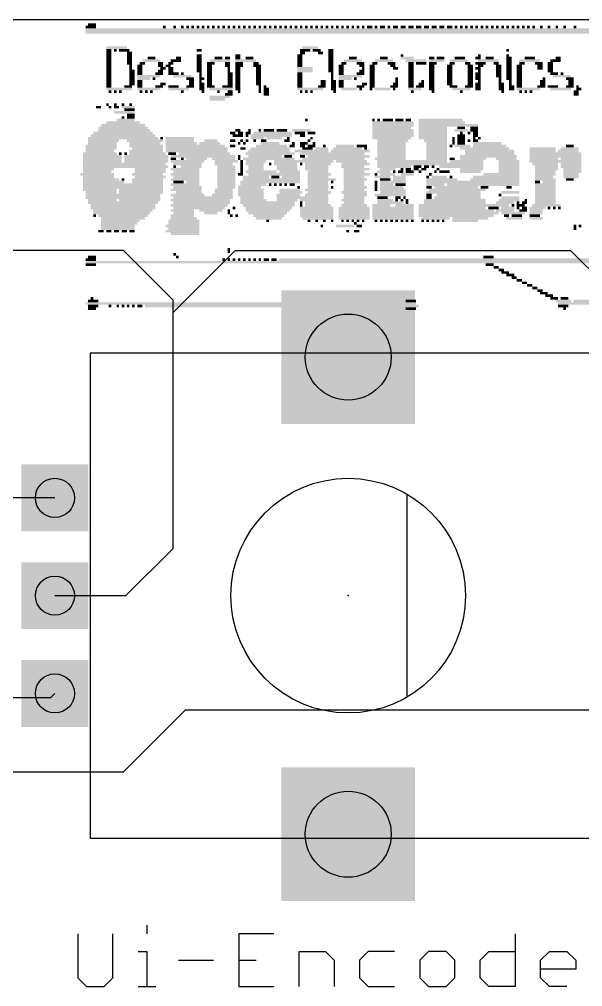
# Model space of a CAD drawing. Extents: x 103 to 286, y -140 to -65.
# Drawn here: x 252.92 to 267.33, y -120.42 to -95.69 of the extents above; entities that cross this region are included whole.
import ezdxf

# ---------------------------------------------------------------- set-up
doc = ezdxf.new("R2010")
doc.units = 0
for name, color, linetype in [('1', 82, 'CONTINUOUS'), ('16', 175, 'CONTINUOUS'), ('17', 2, 'CONTINUOUS'), ('21', 253, 'CONTINUOUS'), ('23', 7, 'CONTINUOUS'), ('29', 253, 'CONTINUOUS'), ('30', 253, 'CONTINUOUS'), ('44', 253, 'CONTINUOUS')]:
    doc.layers.add(name, color=color, linetype=linetype)

# ---------------------------------------------------------------- blocks, each defined once
blk = doc.blocks.new('RECT')
blk.add_solid([(-0.5, -0.5), (0.5, -0.5), (-0.5, 0.5), (0.5, 0.5)])
blk = doc.blocks.new('SQUAREP')
blk.add_solid([(-0.5, -0.5), (0.5, -0.5), (-0.5, 0.5), (0.5, 0.5)])

msp = doc.modelspace()

# ---------------------------------------------------------------- linework, layer by layer
at = {"layer": '1'}
msp.add_line((176.1947, -95.692), (281.8587, -95.692), dxfattribs=at)
at = {"layer": '16'}
for p, q in [((255.5875, -101.6), (252.095, -101.6)), ((256.8575, -102.87), (255.5875, -101.6)), ((256.8575, -103.1875), (258.445, -101.6)), ((258.445, -101.6), (267.0175, -101.6)), ((267.0175, -101.6), (268.2875, -102.87)), ((256.8575, -109.22), (256.8575, -102.87)), ((256.8575, -109.22), (256.8575, -103.1875)), ((253.8343, -107.9265), (245.1335, -107.9265)), ((255.651, -110.4265), (256.8575, -109.22)), ((253.8343, -110.4265), (255.651, -110.4265)), ((253.7308, -113.03), (253.8343, -112.9265)), ((243.5225, -113.03), (253.7308, -113.03)), ((255.5875, -114.935), (257.175, -113.3475)), ((257.175, -113.3475), (267.9133, -113.3475)), ((243.5225, -114.935), (255.5875, -114.935))]:
    msp.add_line(p, q, dxfattribs=at)
at = {"layer": '21'}
for p, q in [((254.7343, -104.2265), (254.7343, -116.6265)), ((267.9343, -104.2265), (254.7343, -104.2265)), ((262.8342, -107.8265), (262.8342, -113.0265)), ((254.7343, -116.6265), (267.9343, -116.6265)), ((256.1873, -118.852), (256.1873, -119.0766)), ((254.4191, -119.0766), (254.4191, -120.1994)), ((255.3173, -120.1994), (255.3173, -119.0766)), ((259.4336, -119.0766), (258.5354, -119.0766)), ((258.5354, -119.0766), (258.5354, -120.4239)), ((265.608, -119.0766), (265.608, -120.4239)), ((255.9627, -119.5257), (256.1873, -119.5257)), ((256.1873, -119.5257), (256.1873, -120.4239)), ((260.079, -120.4239), (260.079, -119.5257)), ((260.079, -119.5257), (260.7527, -119.5257)), ((260.7527, -119.5257), (260.9772, -119.7503)), ((261.8471, -119.5257), (261.6226, -119.7503)), ((262.5208, -119.5257), (261.8471, -119.5257)), ((263.3908, -119.5257), (263.1662, -119.7503)), ((263.8399, -119.5257), (263.3908, -119.5257)), ((264.0644, -119.7503), (263.8399, -119.5257)), ((264.7098, -119.7503), (264.9344, -119.5257)), ((264.9344, -119.5257), (265.608, -119.5257)), ((266.2534, -119.7503), (266.478, -119.5257)), ((266.478, -119.5257), (266.9271, -119.5257)), ((266.9271, -119.5257), (267.1516, -119.7503)), ((256.9918, -119.7503), (257.89, -119.7503)), ((258.5354, -119.7503), (258.9845, -119.7503)), ((260.9772, -119.7503), (260.9772, -120.4239)), ((261.6226, -119.7503), (261.6226, -120.1994)), ((263.1662, -119.7503), (263.1662, -120.1994)), ((264.0644, -120.1994), (264.0644, -119.7503)), ((264.7098, -120.1994), (264.7098, -119.7503)), ((266.2534, -120.1994), (266.2534, -119.7503)), ((267.1516, -119.7503), (267.1516, -119.9748)), ((267.1516, -119.9748), (266.2534, -119.9748)), ((254.4191, -120.1994), (254.6437, -120.4239)), ((254.6437, -120.4239), (255.0928, -120.4239)), ((255.0928, -120.4239), (255.3173, -120.1994)), ((255.9627, -120.4239), (256.4118, -120.4239)), ((258.5354, -120.4239), (259.4336, -120.4239)), ((261.6226, -120.1994), (261.8471, -120.4239)), ((261.8471, -120.4239), (262.5208, -120.4239)), ((263.1662, -120.1994), (263.3908, -120.4239)), ((263.3908, -120.4239), (263.8399, -120.4239)), ((263.8399, -120.4239), (264.0644, -120.1994)), ((264.9344, -120.4239), (264.7098, -120.1994)), ((265.608, -120.4239), (264.9344, -120.4239)), ((266.478, -120.4239), (266.2534, -120.1994)), ((266.9271, -120.4239), (266.478, -120.4239))]:
    msp.add_line(p, q, dxfattribs=at)
msp.add_circle((261.3342, -110.4265), 3, dxfattribs=at)
at = {"layer": '23'}
msp.add_point((261.3342, -110.4265), dxfattribs=at)
at = {"layer": '44'}
for centre, radius in [((261.3342, -104.3265), 1.1), ((253.8343, -107.9265), 0.5), ((253.8343, -110.4265), 0.5), ((253.8343, -112.9265), 0.5), ((261.3342, -116.5265), 1.1)]:
    msp.add_circle(centre, radius, dxfattribs=at)

# ---------------------------------------------------------------- block references
at = {"layer": '17', "rotation": 270}
for p, xscale, yscale in [((261.3342, -104.3265), 3.216, 3.216), ((261.3342, -104.3265), 3.216, 3.216), ((253.8343, -107.9265), 1.508, 1.508), ((253.8343, -107.9265), 1.508, 1.508), ((253.8343, -110.4265), 1.508, 1.508), ((253.8343, -110.4265), 1.508, 1.508), ((253.8343, -112.9265), 1.508, 1.508), ((253.8343, -112.9265), 1.508, 1.508), ((261.3342, -116.5265), 3.216, 3.216), ((261.3342, -116.5265), 3.216, 3.216)]:
    msp.add_blockref('SQUAREP', p, dxfattribs=dict(at, xscale=xscale, yscale=yscale))
at = {"layer": '21', "yscale": 0.066}
for p, xscale in [((254.7493, -95.8901), 0.2642), ((265.2497, -95.9561), 21.2649), ((254.7823, -95.824), 0.1981), ((256.6314, -95.8901), 0.066), ((256.8956, -95.8901), 0.066), ((257.0937, -95.8901), 0.066), ((257.2258, -95.8901), 0.066), ((257.3579, -95.8901), 0.066), ((257.49, -95.8901), 0.066), ((257.622, -95.8901), 0.066), ((257.7541, -95.8901), 0.066), ((257.8862, -95.8901), 0.066), ((258.0183, -95.8901), 0.066), ((258.1504, -95.8901), 0.066), ((258.2824, -95.8901), 0.066), ((258.4145, -95.8901), 0.066), ((258.5466, -95.8901), 0.066), ((258.6787, -95.8901), 0.066), ((258.8108, -95.8901), 0.066), ((258.9428, -95.8901), 0.066), ((259.0749, -95.8901), 0.066), ((259.207, -95.8901), 0.066), ((259.3391, -95.8901), 0.066), ((259.4712, -95.8901), 0.066), ((259.6032, -95.8901), 0.066), ((259.7353, -95.8901), 0.066), ((259.8674, -95.8901), 0.066), ((259.9995, -95.8901), 0.066), ((260.1316, -95.8901), 0.066), ((260.2636, -95.8901), 0.066), ((260.3957, -95.8901), 0.066), ((260.5278, -95.8901), 0.066), ((260.6599, -95.8901), 0.066), ((260.792, -95.8901), 0.066), ((260.924, -95.8901), 0.066), ((261.0561, -95.8901), 0.066), ((261.1882, -95.8901), 0.066), ((261.3203, -95.8901), 0.066), ((261.4524, -95.8901), 0.066), ((261.5844, -95.8901), 0.066), ((261.7165, -95.8901), 0.066), ((261.8816, -95.8901), 0.1321), ((262.0467, -95.8901), 0.066), ((262.2118, -95.8901), 0.1321), ((262.3769, -95.8901), 0.066), ((262.542, -95.8901), 0.1321), ((262.7401, -95.8901), 0.1321), ((262.9383, -95.8901), 0.1321), ((263.1364, -95.8901), 0.1321), ((263.3345, -95.8901), 0.1321), ((263.5326, -95.8901), 0.1321), ((263.7307, -95.8901), 0.1321), ((263.9289, -95.8901), 0.1321), ((264.094, -95.8901), 0.066), ((264.226, -95.8901), 0.066), ((264.3581, -95.8901), 0.066), ((264.4902, -95.8901), 0.066), ((264.6223, -95.8901), 0.066), ((264.7544, -95.8901), 0.066), ((264.8864, -95.8901), 0.066), ((265.0185, -95.8901), 0.066), ((265.1506, -95.8901), 0.066), ((265.2827, -95.8901), 0.066), ((265.4148, -95.8901), 0.066), ((265.5468, -95.8901), 0.066), ((265.6789, -95.8901), 0.066), ((265.811, -95.8901), 0.066), ((265.9431, -95.8901), 0.066), ((266.0752, -95.8901), 0.066), ((266.2733, -95.8901), 0.066), ((266.4714, -95.8901), 0.066), ((266.6695, -95.8901), 0.066), ((266.8676, -95.8901), 0.066), ((267.1318, -95.8901), 0.066), ((265.2497, -96.0222), 21.2649), ((255.4097, -96.4184), 0.5283), ((255.2116, -96.4844), 0.1321), ((255.3767, -96.4844), 0.066), ((255.6078, -96.4844), 0.2642), ((257.523, -96.4844), 0.1321), ((260.2306, -96.4844), 0.2642), ((260.3627, -96.4184), 0.3962), ((260.5278, -96.4844), 0.1981), ((260.891, -96.4844), 0.1321), ((265.4148, -96.4844), 0.066), ((255.2116, -96.5505), 0.1321), ((255.2116, -96.6165), 0.1321), ((255.2116, -96.6826), 0.1321), ((255.7399, -96.5505), 0.1321), ((255.7399, -96.6165), 0.1321), ((255.7399, -96.6826), 0.1321), ((256.3012, -96.6826), 0.1981), ((256.9947, -96.6826), 0.1321), ((257.523, -96.6165), 0.1321), ((257.523, -96.6826), 0.1321), ((258.0183, -96.6826), 0.1981), ((258.2494, -96.6826), 0.1321), ((258.5136, -96.6165), 0.1321), ((258.5136, -96.6826), 0.1321), ((258.8108, -96.6826), 0.1981), ((260.0985, -96.6165), 0.1321), ((260.0985, -96.6826), 0.1321), ((260.1646, -96.5505), 0.1321), ((260.6269, -96.5505), 0.1321), ((260.891, -96.5505), 0.1321), ((260.891, -96.6165), 0.1321), ((260.891, -96.6826), 0.1321), ((261.4524, -96.6826), 0.1981), ((262.2448, -96.6826), 0.1981), ((262.7071, -96.6165), 0.066), ((262.8392, -96.6826), 0.3302), ((263.4666, -96.6826), 0.1321), ((263.6977, -96.6826), 0.1981), ((264.193, -96.6826), 0.2642), ((264.6553, -96.6826), 0.1321), ((264.6883, -96.6165), 0.066), ((264.9525, -96.6826), 0.1981), ((265.4478, -96.6826), 0.1321), ((265.4148, -96.6165), 0.066), ((265.9761, -96.6826), 0.2642), ((266.7025, -96.6826), 0.1321), ((255.2116, -96.7486), 0.1321), ((255.2116, -96.8146), 0.1321), ((255.2116, -96.8807), 0.1321), ((255.2116, -96.9467), 0.1321), ((255.7399, -96.7486), 0.1321), ((255.7399, -96.8146), 0.1321), ((255.7729, -96.8807), 0.066), ((255.7729, -96.9467), 0.066), ((256.0041, -96.8807), 0.1321), ((256.0041, -96.9467), 0.1321), ((256.0701, -96.8146), 0.1321), ((256.3012, -96.7486), 0.4623), ((256.5324, -96.8146), 0.1321), ((256.5324, -96.8807), 0.1321), ((256.5984, -96.9467), 0.1321), ((256.7305, -96.8807), 0.1321), ((256.7965, -96.8146), 0.1321), ((256.7965, -96.9467), 0.1321), ((256.9286, -96.7486), 0.2642), ((257.523, -96.7486), 0.1321), ((257.523, -96.8146), 0.1321), ((257.523, -96.8807), 0.1321), ((257.523, -96.9467), 0.1321), ((257.7871, -96.8807), 0.1321), ((257.7871, -96.9467), 0.1321), ((257.8202, -96.8146), 0.1981), ((258.0513, -96.7486), 0.5283), ((258.2494, -96.8146), 0.1321), ((258.2494, -96.8807), 0.1321), ((258.2824, -96.9467), 0.066), ((258.5136, -96.9467), 0.1321), ((258.7117, -96.7486), 0.5283), ((258.5466, -96.8146), 0.1981), ((258.5466, -96.8807), 0.1981), ((258.9759, -96.8146), 0.1321), ((259.0089, -96.8807), 0.1981), ((259.0419, -96.9467), 0.1321), ((260.0985, -96.7486), 0.1321), ((260.0985, -96.8146), 0.1321), ((260.0985, -96.8807), 0.1321), ((260.2306, -96.9467), 0.3962), ((260.891, -96.7486), 0.1321), ((260.891, -96.8146), 0.1321), ((260.891, -96.8807), 0.1321), ((260.891, -96.9467), 0.1321), ((261.1552, -96.8807), 0.1321), ((261.1552, -96.9467), 0.1321), ((261.2212, -96.8146), 0.1321), ((261.4524, -96.7486), 0.4623), ((261.6505, -96.8146), 0.1981), ((261.6835, -96.8807), 0.1321), ((261.7165, -96.9467), 0.066), ((261.9477, -96.8807), 0.1321), ((261.9477, -96.9467), 0.1321), ((262.0137, -96.8146), 0.1321), ((262.2448, -96.7486), 0.4623), ((262.443, -96.8146), 0.1981), ((262.476, -96.8807), 0.1321), ((262.542, -96.9467), 0.1321), ((263.0703, -96.7486), 0.5283), ((262.9383, -96.8146), 0.1321), ((262.9383, -96.8807), 0.1321), ((262.9383, -96.9467), 0.1321), ((263.2024, -96.8146), 0.2642), ((263.5987, -96.7486), 0.3962), ((263.4996, -96.8146), 0.1981), ((263.4666, -96.8807), 0.1321), ((263.4666, -96.9467), 0.1321), ((263.9289, -96.8807), 0.1321), ((263.9289, -96.9467), 0.1321), ((263.9949, -96.8146), 0.1321), ((264.16, -96.7486), 0.4623), ((264.3911, -96.8146), 0.1321), ((264.4572, -96.8807), 0.1321), ((264.4572, -96.9467), 0.1321), ((264.7213, -96.8146), 0.2642), ((264.6553, -96.9467), 0.1321), ((264.7213, -96.8807), 0.1321), ((264.9195, -96.7486), 0.5283), ((265.1176, -96.8146), 0.1321), ((265.1836, -96.8807), 0.1321), ((265.1836, -96.9467), 0.1321), ((265.4478, -96.7486), 0.1321), ((265.4478, -96.8146), 0.1321), ((265.4478, -96.8807), 0.1321), ((265.4478, -96.9467), 0.1321), ((265.7119, -96.8807), 0.1321), ((265.7119, -96.9467), 0.1321), ((265.9761, -96.7486), 0.5283), ((265.778, -96.8146), 0.1321), ((266.2072, -96.8146), 0.1981), ((266.2403, -96.8807), 0.1321), ((266.2403, -96.9467), 0.1321), ((266.5044, -96.8146), 0.1321), ((266.5044, -96.8807), 0.1321), ((266.5044, -96.9467), 0.1321), ((266.6365, -96.7486), 0.2642), ((255.2116, -97.0128), 0.1321), ((255.2116, -97.0788), 0.1321), ((255.2116, -97.1448), 0.1321), ((255.2116, -97.2109), 0.1321), ((255.8059, -97.0128), 0.1321), ((255.8059, -97.0788), 0.1321), ((255.8059, -97.1448), 0.1321), ((255.8059, -97.2109), 0.1321), ((256.2352, -97.1448), 0.5944), ((256.1031, -97.2109), 0.3302), ((256.0041, -97.0128), 0.1321), ((256.0041, -97.0788), 0.1321), ((256.3673, -97.2109), 0.066), ((256.4994, -97.0788), 0.1981), ((256.5324, -97.0128), 0.1321), ((256.7965, -97.0128), 0.1321), ((256.8626, -97.0788), 0.2642), ((257.0937, -97.1448), 0.4623), ((257.0937, -97.0788), 0.066), ((257.2918, -97.2109), 0.1981), ((257.523, -97.0128), 0.1321), ((257.589, -97.2109), 0.1321), ((257.556, -97.0788), 0.066), ((257.556, -97.1448), 0.066), ((257.7871, -97.0128), 0.1321), ((257.7871, -97.0788), 0.1321), ((257.7871, -97.1448), 0.1321), ((257.7871, -97.2109), 0.1321), ((258.2824, -97.0128), 0.066), ((258.3155, -97.0788), 0.1321), ((258.3155, -97.1448), 0.1321), ((258.3155, -97.2109), 0.1321), ((258.5136, -97.0128), 0.1321), ((258.5136, -97.0788), 0.1321), ((258.5136, -97.1448), 0.1321), ((258.5136, -97.2109), 0.1321), ((259.0419, -97.0128), 0.1321), ((259.0419, -97.0788), 0.1321), ((259.0419, -97.1448), 0.1321), ((259.0419, -97.2109), 0.1321), ((260.0985, -97.0788), 0.1321), ((260.0985, -97.1448), 0.1321), ((260.0985, -97.2109), 0.1321), ((260.2306, -97.0128), 0.3962), ((260.891, -97.0128), 0.1321), ((260.924, -97.0788), 0.066), ((260.924, -97.1448), 0.066), ((260.924, -97.2109), 0.066), ((261.1552, -97.0128), 0.1321), ((261.1552, -97.0788), 0.1321), ((261.3863, -97.1448), 0.5944), ((261.2542, -97.2109), 0.3302), ((261.5184, -97.2109), 0.066), ((261.6505, -97.0788), 0.1981), ((261.6835, -97.0128), 0.1321), ((261.9477, -97.0128), 0.1321), ((261.9477, -97.0788), 0.1321), ((261.9477, -97.1448), 0.1321), ((261.9477, -97.2109), 0.1321), ((262.575, -97.2109), 0.066), ((262.9383, -97.0128), 0.1321), ((262.9383, -97.0788), 0.1321), ((262.9383, -97.1448), 0.1321), ((262.9383, -97.2109), 0.1321), ((263.4666, -97.0128), 0.1321), ((263.4666, -97.0788), 0.1321), ((263.4666, -97.1448), 0.1321), ((263.4666, -97.2109), 0.1321), ((263.9289, -97.0128), 0.1321), ((263.9289, -97.0788), 0.1321), ((263.9289, -97.1448), 0.1321), ((263.9289, -97.2109), 0.1321), ((264.4572, -97.0128), 0.1321), ((264.4572, -97.0788), 0.1321), ((264.4572, -97.1448), 0.1321), ((264.4572, -97.2109), 0.1321), ((264.6553, -97.0788), 0.1321), ((264.6553, -97.1448), 0.1321), ((264.6553, -97.2109), 0.1321), ((264.6883, -97.0128), 0.066), ((265.1836, -97.0128), 0.1321), ((265.1836, -97.0788), 0.1321), ((265.1836, -97.1448), 0.1321), ((265.2166, -97.2109), 0.066), ((265.4478, -97.0128), 0.1321), ((265.4478, -97.0788), 0.1321), ((265.4478, -97.1448), 0.1321), ((265.4478, -97.2109), 0.1321), ((265.7119, -97.0128), 0.1321), ((265.7119, -97.0788), 0.1321), ((265.7119, -97.1448), 0.1321), ((265.7119, -97.2109), 0.1321), ((266.3393, -97.2109), 0.066), ((266.5044, -97.0128), 0.1321), ((266.6035, -97.0788), 0.1981), ((266.8016, -97.1448), 0.4623), ((266.8016, -97.0788), 0.066), ((266.9997, -97.2109), 0.1981), ((255.4757, -97.475), 0.6604), ((255.2116, -97.2769), 0.1321), ((255.2116, -97.343), 0.1321), ((255.2116, -97.409), 0.1321), ((255.7069, -97.409), 0.1981), ((255.8059, -97.2769), 0.1321), ((255.8059, -97.343), 0.1321), ((256.2352, -97.475), 0.5944), ((256.0041, -97.2769), 0.1321), ((256.0041, -97.343), 0.1321), ((256.0041, -97.409), 0.1321), ((256.4994, -97.409), 0.1981), ((256.5984, -97.343), 0.1321), ((256.8626, -97.409), 0.2642), ((256.9947, -97.475), 0.5283), ((257.2918, -97.409), 0.1981), ((257.3249, -97.2769), 0.1321), ((257.3249, -97.343), 0.1321), ((257.589, -97.343), 0.1321), ((257.589, -97.409), 0.1321), ((257.589, -97.475), 0.1321), ((257.556, -97.2769), 0.066), ((257.7871, -97.2769), 0.1321), ((257.7871, -97.343), 0.1321), ((257.8202, -97.409), 0.1981), ((258.0843, -97.475), 0.5944), ((258.2494, -97.409), 0.2642), ((258.3155, -97.2769), 0.1321), ((258.3155, -97.343), 0.1321), ((258.5136, -97.2769), 0.1321), ((258.5136, -97.343), 0.1321), ((258.5136, -97.409), 0.1321), ((258.5136, -97.475), 0.1321), ((259.0419, -97.2769), 0.1321), ((259.0419, -97.343), 0.1321), ((259.0749, -97.409), 0.066), ((259.0749, -97.475), 0.066), ((259.24, -97.475), 0.1321), ((259.207, -97.409), 0.066), ((260.0985, -97.2769), 0.1321), ((260.0985, -97.343), 0.1321), ((260.0985, -97.409), 0.1321), ((260.3627, -97.475), 0.6604), ((260.6599, -97.409), 0.1981), ((260.6929, -97.2769), 0.1321), ((260.6929, -97.343), 0.1321), ((260.9571, -97.2769), 0.1321), ((260.9571, -97.343), 0.1321), ((260.9571, -97.409), 0.1321), ((260.9571, -97.475), 0.1321), ((261.1552, -97.2769), 0.1321), ((261.1552, -97.343), 0.1321), ((261.1552, -97.409), 0.1321), ((261.3533, -97.475), 0.3962), ((261.6505, -97.409), 0.1981), ((261.6505, -97.475), 0.066), ((261.7495, -97.343), 0.1321), ((261.9477, -97.2769), 0.1321), ((261.9477, -97.343), 0.1321), ((261.9477, -97.409), 0.1321), ((261.9146, -97.475), 0.066), ((262.2118, -97.475), 0.3962), ((262.509, -97.409), 0.1981), ((262.542, -97.343), 0.1321), ((262.509, -97.475), 0.066), ((262.575, -97.2769), 0.066), ((263.0373, -97.475), 0.3302), ((262.9383, -97.2769), 0.1321), ((262.9383, -97.343), 0.1321), ((262.9383, -97.409), 0.1321), ((263.1694, -97.409), 0.1981), ((263.2024, -97.343), 0.1321), ((263.2354, -97.2769), 0.066), ((263.4666, -97.2769), 0.1321), ((263.4666, -97.343), 0.1321), ((263.4666, -97.409), 0.1321), ((263.4666, -97.475), 0.1321), ((263.9289, -97.2769), 0.1321), ((263.9289, -97.343), 0.1321), ((264.0279, -97.409), 0.1981), ((264.226, -97.475), 0.4623), ((264.4242, -97.409), 0.1981), ((264.4572, -97.2769), 0.1321), ((264.4572, -97.343), 0.1321), ((264.6553, -97.343), 0.1321), ((264.6553, -97.409), 0.1321), ((264.6553, -97.475), 0.1321), ((264.6883, -97.2769), 0.066), ((265.2166, -97.2769), 0.066), ((265.2497, -97.343), 0.1321), ((265.2497, -97.409), 0.1321), ((265.2497, -97.475), 0.1321), ((265.5138, -97.409), 0.1321), ((265.5138, -97.475), 0.1321), ((265.4808, -97.2769), 0.066), ((265.4808, -97.343), 0.066), ((265.7119, -97.2769), 0.1321), ((265.7119, -97.343), 0.1321), ((265.7119, -97.409), 0.1321), ((265.9431, -97.475), 0.5944), ((266.2733, -97.409), 0.1981), ((266.3063, -97.2769), 0.1321), ((266.3063, -97.343), 0.1321), ((266.5705, -97.409), 0.2642), ((266.7686, -97.475), 0.5283), ((266.9997, -97.409), 0.1981), ((267.0327, -97.2769), 0.1321), ((267.0327, -97.343), 0.1321), ((267.1978, -97.409), 0.066), ((267.2309, -97.475), 0.1321), ((255.2446, -97.5411), 0.066), ((255.3767, -97.5411), 0.066), ((255.5088, -97.5411), 0.066), ((256.0371, -97.5411), 0.066), ((256.1692, -97.5411), 0.066), ((256.3012, -97.5411), 0.066), ((257.0937, -97.5411), 0.066), ((257.622, -97.5411), 0.066), ((258.0513, -97.6732), 0.5283), ((258.0183, -97.5411), 0.066), ((258.2824, -97.6071), 0.1981), ((258.3155, -97.5411), 0.1321), ((258.5466, -97.5411), 0.066), ((259.0749, -97.5411), 0.066), ((259.24, -97.5411), 0.1321), ((259.24, -97.6071), 0.1321), ((260.1316, -97.5411), 0.066), ((260.2636, -97.5411), 0.066), ((260.3957, -97.5411), 0.066), ((260.9901, -97.5411), 0.066), ((262.9713, -97.5411), 0.066), ((263.4996, -97.5411), 0.066), ((264.226, -97.5411), 0.066), ((265.2827, -97.5411), 0.066), ((265.745, -97.5411), 0.066), ((265.877, -97.5411), 0.066), ((266.0091, -97.5411), 0.066), ((267.1648, -97.5411), 0.1321), ((267.1648, -97.6071), 0.1321), ((254.9474, -97.9373), 0.1321), ((255.1786, -97.8713), 0.066), ((255.2446, -97.9373), 0.066), ((255.4097, -97.9373), 0.1321), ((255.3767, -97.8713), 0.066), ((255.5748, -97.8713), 0.066), ((255.7069, -97.9373), 0.3302), ((255.7729, -97.8713), 0.066), ((257.9853, -97.7392), 0.3962), ((255.6078, -98.0694), 0.5283), ((255.5748, -98.2015), 0.066), ((255.7399, -98.0034), 0.2642), ((255.7729, -98.1354), 0.1981), ((255.7729, -98.2015), 0.1981), ((255.5748, -98.4656), 1.2548), ((255.5748, -98.3996), 1.1227), ((255.5748, -98.3336), 0.8585), ((255.6408, -98.2675), 0.4623), ((260.2636, -98.2675), 0.066), ((261.9807, -98.2675), 0.066), ((262.476, -98.3336), 1.0566), ((262.476, -98.3996), 1.0566), ((262.443, -98.4656), 0.9906), ((262.1128, -98.2675), 0.066), ((262.3439, -98.2675), 0.2642), ((262.6411, -98.2675), 0.1981), ((262.8722, -98.2675), 0.1321), ((263.6977, -98.2675), 1.1227), ((263.7307, -98.3336), 1.1887), ((263.8958, -98.3996), 1.5189), ((263.4996, -98.4656), 0.7264), ((264.226, -98.4656), 0.1981), ((264.5562, -98.4656), 0.1981), ((255.5748, -98.6638), 1.651), ((255.5748, -98.5977), 1.5189), ((255.6078, -98.5317), 1.3208), ((258.3815, -98.5977), 0.1321), ((258.5136, -98.6638), 0.2642), ((258.5136, -98.5317), 0.1321), ((258.5796, -98.5977), 0.1321), ((258.7777, -98.5977), 0.1321), ((258.7447, -98.6638), 0.066), ((258.8108, -98.5317), 0.066), ((259.3721, -98.6638), 1.0566), ((259.4051, -98.5977), 0.9906), ((259.0749, -98.5317), 0.066), ((259.3061, -98.5317), 0.2642), ((259.6363, -98.5317), 0.2642), ((260.1316, -98.5317), 0.4623), ((260.0985, -98.5977), 0.2642), ((260.1646, -98.6638), 0.1321), ((260.3957, -98.5977), 0.1981), ((262.476, -98.5317), 1.0566), ((262.476, -98.5977), 1.0566), ((262.476, -98.6638), 1.0566), ((263.4996, -98.5317), 0.7264), ((263.4996, -98.5977), 0.7264), ((263.4996, -98.6638), 0.7264), ((264.226, -98.5317), 0.3302), ((264.226, -98.6638), 0.1981), ((264.226, -98.5977), 0.066), ((264.4242, -98.5977), 0.066), ((264.5562, -98.5317), 0.1981), ((264.5893, -98.5977), 0.1321), ((264.5893, -98.6638), 0.1321), ((255.0135, -98.9279), 0.7925), ((255.0795, -98.7958), 0.7925), ((255.5748, -98.7298), 1.7831), ((255.0465, -98.8619), 0.7264), ((256.1361, -98.7958), 0.9246), ((256.1361, -98.8619), 0.7925), ((256.1692, -98.9279), 0.8585), ((256.5654, -98.7298), 0.066), ((257.0607, -98.8619), 0.7925), ((257.4239, -98.9279), 1.5189), ((257.0277, -98.7298), 0.7264), ((257.0277, -98.7958), 0.7264), ((257.7871, -98.8619), 0.5283), ((257.8202, -98.7958), 0.3302), ((258.3815, -98.7958), 0.1321), ((258.3815, -98.9279), 0.1321), ((258.5466, -98.8619), 0.066), ((258.6126, -98.7958), 0.066), ((258.6787, -98.8619), 0.066), ((258.7447, -98.7958), 0.066), ((259.0089, -98.7298), 0.3302), ((258.9428, -98.7958), 0.066), ((259.3721, -98.9279), 0.7925), ((259.174, -98.7958), 0.1321), ((259.3391, -98.8619), 0.4623), ((259.4381, -98.7298), 0.3962), ((259.7683, -98.7958), 0.1321), ((259.8014, -98.7298), 0.066), ((259.9004, -98.9279), 0.1321), ((259.9334, -98.8619), 0.066), ((260.1646, -98.9279), 0.1321), ((260.1976, -98.8619), 0.1981), ((260.3957, -98.9279), 0.1981), ((260.3297, -98.7958), 0.066), ((260.3957, -98.7298), 0.066), ((260.4618, -98.8619), 0.066), ((260.7259, -98.9279), 0.066), ((261.2542, -98.9279), 0.4623), ((261.6835, -98.9279), 0.2642), ((262.443, -98.7298), 0.9906), ((262.476, -98.7958), 0.7925), ((262.443, -98.8619), 0.7264), ((262.443, -98.9279), 0.7264), ((263.4996, -98.7298), 0.7264), ((263.5656, -98.7958), 0.5944), ((263.5987, -98.8619), 0.5283), ((263.5987, -98.9279), 0.5283), ((263.9619, -98.9279), 0.066), ((264.0279, -98.7298), 0.066), ((264.0279, -98.7958), 0.066), ((264.0279, -98.8619), 0.066), ((264.2591, -98.9279), 0.3962), ((264.226, -98.7298), 0.1981), ((264.226, -98.7958), 0.1981), ((264.226, -98.8619), 0.1981), ((264.4242, -98.7958), 0.066), ((264.5562, -98.7298), 0.066), ((264.5893, -98.7958), 0.1321), ((264.8864, -98.8619), 0.7264), ((264.9525, -98.9279), 0.8585), ((264.6883, -98.7298), 0.066), ((266.9997, -98.9279), 0.1981), ((254.9804, -99.126), 0.8585), ((255.0465, -99.1921), 0.9906), ((255.0135, -98.994), 0.7925), ((254.9804, -99.06), 0.7264), ((255.5088, -99.126), 0.066), ((255.6408, -99.126), 0.066), ((256.1692, -99.1921), 1.1227), ((256.1692, -99.06), 0.8585), ((256.2022, -99.126), 0.9246), ((256.2022, -98.994), 0.7925), ((257.4569, -98.994), 1.585), ((257.4569, -99.06), 1.585), ((256.8296, -99.126), 0.1981), ((257.622, -99.1921), 1.651), ((257.6551, -99.126), 1.3208), ((258.5466, -99.1921), 0.066), ((258.6457, -98.994), 0.1321), ((259.3391, -99.126), 1.2548), ((259.207, -99.1921), 0.8585), ((259.3061, -99.06), 1.0566), ((259.3391, -98.994), 0.9906), ((259.8014, -99.1921), 0.1981), ((260.3957, -99.06), 0.8585), ((260.924, -99.126), 1.651), ((260.1646, -99.1921), 0.1321), ((260.2967, -98.994), 0.2642), ((261.0891, -99.1921), 1.585), ((260.6599, -98.994), 0.3302), ((261.3863, -99.06), 0.9906), ((261.3203, -98.994), 0.7264), ((261.7826, -98.994), 0.066), ((262.443, -98.994), 0.7264), ((262.443, -99.06), 0.7264), ((262.443, -99.126), 0.7264), ((262.443, -99.1921), 0.7264), ((263.5987, -98.994), 0.5283), ((263.5987, -99.06), 0.5283), ((263.5987, -99.126), 0.5283), ((263.5987, -99.1921), 0.5283), ((264.8204, -98.994), 1.2548), ((264.9195, -99.1921), 1.4529), ((264.9525, -99.06), 1.2548), ((264.9525, -99.126), 1.2548), ((266.3063, -98.994), 0.6604), ((266.3063, -99.06), 0.6604), ((266.6365, -99.126), 1.3208), ((266.6365, -99.1921), 1.3208), ((266.9667, -99.06), 0.5283), ((266.9997, -98.994), 0.4623), ((255.0465, -99.2581), 0.9906), ((255.0465, -99.3242), 0.9906), ((255.6078, -99.3902), 2.1133), ((256.1692, -99.2581), 1.1227), ((256.1692, -99.3242), 1.1227), ((256.8626, -99.2581), 0.1321), ((257.2258, -99.3242), 0.8585), ((257.2258, -99.3902), 0.7264), ((257.0937, -99.2581), 0.066), ((257.4569, -99.2581), 0.5283), ((258.1504, -99.2581), 0.5944), ((258.2164, -99.3242), 0.5944), ((258.1504, -99.3902), 0.4623), ((258.5466, -99.2581), 0.066), ((258.6126, -99.3242), 0.066), ((258.6126, -99.3902), 0.066), ((259.3061, -99.2581), 1.3208), ((258.9428, -99.3902), 0.4623), ((258.9759, -99.3242), 0.5283), ((259.3391, -99.3902), 0.066), ((259.7353, -99.3902), 0.5944), ((260.1976, -99.3242), 1.5189), ((260.1316, -99.3902), 0.066), ((260.9571, -99.2581), 1.585), ((260.5608, -99.3902), 0.6604), ((261.4193, -99.3242), 0.7925), ((261.5184, -99.3902), 0.7264), ((262.4099, -99.2581), 0.7925), ((262.9713, -99.3242), 1.7831), ((263.4336, -99.3902), 2.7076), ((263.5987, -99.2581), 0.5283), ((263.9949, -99.2581), 0.1321), ((264.3581, -99.3242), 0.8585), ((264.5232, -99.2581), 0.6604), ((265.3817, -99.2581), 0.5283), ((265.4478, -99.3242), 0.5283), ((265.4478, -99.3902), 0.5283), ((266.3393, -99.2581), 0.7264), ((266.6365, -99.3242), 1.3208), ((266.3723, -99.3902), 0.6604), ((267.0327, -99.2581), 0.5283), ((267.0327, -99.3902), 0.5283), ((254.9144, -99.6544), 0.8585), ((254.9474, -99.5223), 0.7925), ((255.6408, -99.4562), 2.1793), ((254.9144, -99.5883), 0.7264), ((256.2022, -99.6544), 0.7925), ((256.2682, -99.5223), 0.7925), ((256.2682, -99.5883), 0.7925), ((257.1598, -99.5223), 0.7264), ((257.1598, -99.6544), 0.7264), ((256.8956, -99.4562), 0.066), ((257.1928, -99.5883), 0.6604), ((257.3249, -99.4562), 0.5283), ((258.2164, -99.4562), 0.4623), ((258.2164, -99.5223), 0.4623), ((258.2164, -99.5883), 0.4623), ((258.2164, -99.6544), 0.4623), ((258.5796, -99.6544), 0.1321), ((258.6126, -99.4562), 0.066), ((258.6126, -99.5223), 0.066), ((258.6126, -99.5883), 0.066), ((259.1079, -99.5883), 0.7925), ((259.4381, -99.6544), 1.3208), ((258.9759, -99.4562), 0.3962), ((258.9759, -99.5223), 0.3962), ((259.7683, -99.4562), 0.5283), ((259.7683, -99.5223), 0.5283), ((259.8344, -99.5883), 0.5283), ((260.5278, -99.4562), 0.5944), ((260.5278, -99.5223), 0.5944), ((260.5608, -99.5883), 0.5283), ((260.5938, -99.6544), 0.5944), ((261.4524, -99.4562), 0.5944), ((261.5514, -99.5223), 0.6604), ((261.5514, -99.6544), 0.6604), ((261.4854, -99.5883), 0.5283), ((262.0467, -99.6544), 0.066), ((262.509, -99.4562), 0.8585), ((262.2448, -99.5883), 0.3302), ((262.3439, -99.5223), 0.3962), ((262.3439, -99.6544), 0.3962), ((262.509, -99.5883), 0.066), ((262.6741, -99.5883), 0.1321), ((262.7071, -99.5223), 0.066), ((262.8392, -99.6544), 0.3302), ((262.8722, -99.5223), 0.1321), ((262.9052, -99.5883), 0.1981), ((263.0703, -99.5223), 0.1321), ((263.1034, -99.4562), 0.1981), ((263.1694, -99.5883), 0.066), ((263.2685, -99.5223), 0.1321), ((263.3345, -99.4562), 0.1321), ((263.4336, -99.6544), 0.066), ((263.4996, -99.4562), 0.066), ((263.5656, -99.5883), 0.066), ((263.6317, -99.5223), 0.066), ((264.226, -99.4562), 1.1227), ((263.7968, -99.5883), 0.2642), ((264.4902, -99.5223), 0.5944), ((264.4572, -99.5883), 0.5283), ((265.2497, -99.6544), 0.9246), ((265.4478, -99.4562), 0.5283), ((265.4478, -99.5223), 0.5283), ((265.4478, -99.5883), 0.5283), ((266.4054, -99.4562), 0.5944), ((266.4054, -99.5223), 0.5944), ((266.3723, -99.5883), 0.5283), ((266.3723, -99.6544), 0.5283), ((267.0327, -99.4562), 0.5283), ((267.0327, -99.6544), 0.3962), ((267.0658, -99.5223), 0.4623), ((267.0658, -99.5883), 0.4623), ((254.9474, -99.7204), 0.7925), ((255.0135, -99.7864), 0.9246), ((255.0795, -99.8525), 1.0566), ((255.5748, -99.9185), 2.0472), ((255.5748, -99.7864), 0.066), ((256.2022, -99.7864), 0.7925), ((256.2022, -99.8525), 0.7925), ((256.2682, -99.7204), 0.7925), ((257.1598, -99.7864), 0.7264), ((257.1598, -99.9185), 0.7264), ((257.1928, -99.7204), 0.6604), ((256.9947, -99.8525), 0.2642), ((257.3579, -99.8525), 0.3302), ((258.2164, -99.7204), 0.4623), ((258.2164, -99.7864), 0.4623), ((258.2164, -99.8525), 0.4623), ((258.2164, -99.9185), 0.4623), ((259.3391, -99.8525), 1.5189), ((258.9098, -99.9185), 0.6604), ((259.3721, -99.7864), 1.4529), ((258.9759, -99.7204), 0.6604), ((259.3391, -99.9185), 0.066), ((259.4712, -99.7204), 0.1981), ((259.4712, -99.9185), 0.066), ((259.6032, -99.9185), 0.066), ((259.8674, -99.7204), 0.4623), ((259.7353, -99.9185), 0.066), ((259.9004, -99.9185), 0.1321), ((260.5608, -99.7204), 0.5283), ((260.5608, -99.8525), 0.5283), ((260.5608, -99.9185), 0.5283), ((260.6599, -99.7864), 0.7264), ((260.924, -99.8525), 0.066), ((261.5184, -99.7864), 0.5944), ((261.4854, -99.7204), 0.5283), ((261.4854, -99.8525), 0.5283), ((261.4854, -99.9185), 0.5283), ((262.2118, -99.7204), 0.3962), ((262.0467, -99.8525), 0.066), ((262.0467, -99.9185), 0.066), ((262.2779, -99.7864), 0.2642), ((262.476, -99.8525), 0.6604), ((262.3109, -99.9185), 0.3302), ((262.6411, -99.7204), 0.3302), ((262.6411, -99.7864), 0.3302), ((262.6741, -99.9185), 0.2642), ((263.3675, -99.7204), 0.066), ((263.7307, -99.7864), 0.7925), ((264.5232, -99.8525), 2.3774), ((263.5656, -99.9185), 0.4623), ((263.6647, -99.7204), 0.3962), ((264.7874, -99.9185), 1.8491), ((263.9619, -99.7204), 0.066), ((265.0846, -99.7864), 1.2548), ((265.1176, -99.7204), 1.1887), ((266.3393, -99.7204), 0.4623), ((266.1742, -99.8525), 0.1321), ((266.3723, -99.7864), 0.5283), ((266.3723, -99.9185), 0.5283), ((266.4714, -99.8525), 0.3302), ((267.0327, -99.7204), 0.3962), ((266.9997, -99.7864), 0.1981), ((255.5748, -99.9846), 2.0472), ((254.9804, -100.0506), 0.8585), ((255.0135, -100.1166), 0.7925), ((255.5748, -100.1827), 1.9152), ((256.0371, -100.0506), 1.1227), ((256.0371, -100.1166), 1.1227), ((257.1928, -100.0506), 0.7925), ((257.2258, -100.1827), 0.8585), ((257.2258, -99.9846), 0.7264), ((257.2588, -100.1166), 0.6604), ((258.1173, -100.1827), 0.5283), ((258.1504, -100.0506), 0.4623), ((258.1504, -100.1166), 0.4623), ((258.2164, -99.9846), 0.4623), ((258.8108, -99.9846), 0.5944), ((258.8438, -100.0506), 0.6604), ((258.8438, -100.1166), 0.6604), ((258.8438, -100.1827), 0.6604), ((259.8014, -100.1827), 0.5944), ((259.8674, -100.1166), 0.5944), ((259.8344, -100.0506), 0.5283), ((260.0655, -99.9846), 0.066), ((260.5278, -100.0506), 0.5944), ((260.5278, -100.1827), 0.5944), ((260.5608, -99.9846), 0.5283), ((260.5938, -100.1166), 0.5944), ((260.924, -99.9846), 0.066), ((261.4854, -100.1166), 0.6604), ((261.5184, -99.9846), 0.5944), ((261.5184, -100.1827), 0.5944), ((261.4854, -100.0506), 0.5283), ((262.4099, -100.1827), 0.7925), ((262.0467, -99.9846), 0.066), ((262.0467, -100.0506), 0.066), ((262.443, -99.9846), 0.5944), ((262.476, -100.0506), 0.6604), ((262.476, -100.1166), 0.6604), ((263.4005, -99.9846), 0.1321), ((264.0279, -100.1166), 1.3868), ((263.4005, -100.1827), 0.1321), ((264.127, -100.0506), 1.4529), ((264.094, -99.9846), 1.1227), ((264.16, -100.1827), 1.1227), ((264.8204, -99.9846), 0.1981), ((265.2166, -100.1827), 0.066), ((265.4808, -100.1166), 0.4623), ((265.4478, -99.9846), 0.1321), ((266.3723, -99.9846), 0.5283), ((266.3723, -100.0506), 0.5283), ((266.3723, -100.1166), 0.5283), ((266.3723, -100.1827), 0.5283), ((255.5748, -100.2487), 1.9152), ((255.0465, -100.3148), 0.7264), ((255.5748, -100.3808), 1.7831), ((256.0041, -100.3148), 1.0566), ((257.556, -100.3148), 1.5189), ((257.622, -100.2487), 1.5189), ((257.589, -100.3808), 1.4529), ((258.8768, -100.2487), 0.5944), ((258.9098, -100.3148), 0.6604), ((259.273, -100.3808), 1.3868), ((260.1646, -100.2487), 1.3208), ((259.7683, -100.3148), 0.5283), ((260.4618, -100.3148), 0.7264), ((260.1316, -100.3808), 0.066), ((260.5278, -100.3808), 0.5944), ((261.4524, -100.3148), 0.5944), ((261.4854, -100.2487), 0.5283), ((261.4854, -100.3808), 0.5283), ((262.2118, -100.2487), 0.2642), ((262.4099, -100.3808), 0.6604), ((262.2779, -100.3148), 0.3962), ((262.6081, -100.2487), 0.1321), ((262.575, -100.3148), 0.066), ((262.7071, -100.3148), 0.066), ((262.7732, -100.2487), 0.066), ((262.8392, -100.3148), 0.066), ((262.8392, -100.3808), 0.066), ((264.0609, -100.3148), 1.585), ((264.0609, -100.3808), 1.585), ((263.4005, -100.2487), 0.1321), ((264.127, -100.2487), 1.1887), ((265.3487, -100.3808), 0.4623), ((265.4478, -100.3148), 0.5283), ((265.4808, -100.2487), 0.4623), ((265.6789, -100.3808), 0.066), ((265.844, -100.3808), 0.1321), ((265.877, -100.3148), 0.066), ((266.3723, -100.2487), 0.5283), ((266.3723, -100.3148), 0.5283), ((266.3723, -100.3808), 0.5283), ((255.5748, -100.4468), 1.651), ((255.5748, -100.5129), 1.651), ((255.5418, -100.645), 1.4529), ((255.5748, -100.5789), 1.5189), ((257.0937, -100.5789), 0.5944), ((257.523, -100.4468), 1.4529), ((257.523, -100.5129), 1.3208), ((257.1267, -100.645), 0.5283), ((257.8202, -100.5789), 0.5944), ((257.8202, -100.645), 0.3302), ((258.2824, -100.5789), 0.066), ((258.2824, -100.645), 0.066), ((258.4145, -100.5129), 0.066), ((259.3061, -100.4468), 1.3208), ((259.3061, -100.5129), 1.1887), ((259.273, -100.5789), 1.1227), ((259.273, -100.645), 0.9906), ((260.5278, -100.5129), 0.8585), ((260.5278, -100.5789), 0.8585), ((260.5278, -100.645), 0.8585), ((260.1316, -100.4468), 0.066), ((260.5608, -100.4468), 0.6604), ((261.4854, -100.5129), 0.7925), ((261.4854, -100.5789), 0.7925), ((261.4854, -100.645), 0.7925), ((261.4854, -100.4468), 0.6604), ((262.1788, -100.4468), 0.4623), ((262.476, -100.5129), 1.0566), ((262.476, -100.5789), 1.0566), ((262.476, -100.645), 1.0566), ((262.7732, -100.4468), 0.4623), ((264.2921, -100.4468), 2.3114), ((263.9949, -100.5129), 1.717), ((264.094, -100.5789), 1.9152), ((264.16, -100.645), 2.0472), ((265.0515, -100.5129), 0.2642), ((265.3487, -100.5789), 0.4623), ((265.5468, -100.645), 0.5944), ((265.4148, -100.5129), 0.3302), ((265.5468, -100.4468), 0.066), ((265.6789, -100.5129), 0.066), ((265.745, -100.4468), 0.1981), ((265.811, -100.5789), 0.1981), ((265.844, -100.5129), 0.1321), ((266.1742, -100.5129), 0.3962), ((266.1412, -100.5789), 0.3302), ((266.1412, -100.645), 0.3302), ((266.4054, -100.4468), 0.7264), ((266.4714, -100.5129), 0.066), ((266.6035, -100.5129), 0.066), ((266.7356, -100.5129), 0.066), ((254.8484, -100.711), 0.066), ((255.5748, -100.711), 1.2548), ((255.4757, -100.9091), 0.9246), ((255.5748, -100.777), 1.1227), ((255.5088, -100.8431), 0.9906), ((257.1267, -100.8431), 0.7925), ((257.1267, -100.9091), 0.7925), ((257.0937, -100.711), 0.5944), ((257.1267, -100.777), 0.6604), ((258.3485, -100.711), 0.066), ((258.4806, -100.711), 0.066), ((259.3061, -100.711), 0.7925), ((259.3061, -100.777), 0.6604), ((259.273, -100.8431), 0.066), ((260.5278, -100.711), 0.8585), ((260.5608, -100.777), 0.7925), ((260.3297, -100.8431), 0.066), ((260.5278, -100.8431), 0.066), ((260.7259, -100.8431), 0.066), ((260.924, -100.8431), 0.066), ((261.4854, -100.711), 0.7925), ((261.4854, -100.777), 0.7925), ((261.1882, -100.8431), 0.066), ((261.3203, -100.8431), 0.066), ((261.4524, -100.8431), 0.066), ((261.5184, -100.9091), 0.066), ((261.5844, -100.8431), 0.066), ((261.7165, -100.8431), 0.066), ((262.476, -100.711), 1.0566), ((262.476, -100.777), 1.0566), ((262.0467, -100.8431), 0.066), ((262.1788, -100.8431), 0.066), ((262.3109, -100.8431), 0.066), ((262.443, -100.8431), 0.066), ((262.575, -100.8431), 0.066), ((262.7071, -100.8431), 0.066), ((262.8392, -100.8431), 0.066), ((262.9713, -100.8431), 0.066), ((264.094, -100.711), 1.9152), ((263.5656, -100.777), 0.7264), ((263.2354, -100.8431), 0.066), ((263.3675, -100.8431), 0.066), ((263.4996, -100.8431), 0.066), ((263.6317, -100.8431), 0.066), ((263.7638, -100.8431), 0.066), ((264.4572, -100.777), 0.9246), ((264.3251, -100.8431), 0.6604), ((265.3817, -100.711), 0.1321), ((265.5799, -100.777), 0.3962), ((265.6459, -100.711), 0.2642), ((266.1082, -100.711), 0.2642), ((266.1412, -100.777), 0.3302), ((255.0135, -101.1072), 0.1321), ((255.4427, -100.9752), 0.8585), ((255.4427, -101.0412), 0.8585), ((255.2116, -101.1072), 0.1321), ((255.4097, -101.1072), 0.1321), ((255.6078, -101.1072), 0.1321), ((255.8059, -101.1072), 0.1321), ((257.0937, -100.9752), 0.8585), ((257.0937, -101.1072), 0.8585), ((257.1267, -101.0412), 0.7925), ((257.1598, -101.1733), 0.7264), ((260.6599, -100.9752), 0.066), ((261.2542, -100.9752), 0.4623), ((261.3203, -101.1072), 0.066), ((261.5514, -101.1072), 0.1321), ((261.6175, -100.9752), 0.1321), ((267.1318, -100.9752), 0.066), ((267.1318, -101.0412), 0.066), ((267.2639, -100.9752), 0.066), ((258.2824, -101.5695), 0.066), ((258.2824, -101.6356), 0.066), ((254.7493, -101.8337), 0.2642), ((264.193, -101.8997), 19.1516), ((254.7823, -101.7676), 0.1981), ((256.8956, -101.7016), 0.066), ((256.9616, -101.7676), 0.066), ((258.1504, -101.8337), 0.066), ((258.2824, -101.8337), 0.066), ((258.4145, -101.8337), 0.066), ((258.5466, -101.8337), 0.066), ((258.6787, -101.8337), 0.066), ((258.8108, -101.8337), 0.066), ((258.9428, -101.8337), 0.066), ((259.0749, -101.8337), 0.066), ((259.24, -101.8337), 0.1321), ((259.4381, -101.8337), 0.1321), ((266.2733, -101.8337), 13.4061), ((264.9195, -101.7676), 0.2642), ((254.7493, -101.9658), 0.2642), ((264.9525, -101.9658), 0.1981), ((265.1176, -102.0318), 0.1321), ((265.2497, -102.0978), 0.1321), ((265.3487, -102.1639), 0.1981), ((265.4808, -102.2299), 0.1981), ((265.5799, -102.296), 0.1321), ((265.7119, -102.362), 0.1321), ((265.844, -102.428), 0.1321), ((265.9761, -102.4941), 0.1321), ((266.1082, -102.5601), 0.1321), ((266.2403, -102.6262), 0.1321), ((254.8153, -102.8903), 0.2642), ((254.7823, -102.8243), 0.066), ((262.9383, -102.8903), 0.2642), ((266.3393, -102.6922), 0.1981), ((266.4714, -102.7582), 0.1981), ((266.6035, -102.8243), 0.1981), ((266.8346, -102.8903), 0.3962), ((266.8676, -102.8243), 0.1981), ((268.5517, -102.8903), 2.9058), ((258.8438, -102.9564), 8.4531), ((254.8153, -103.0224), 0.2642), ((254.7823, -103.0884), 0.1981), ((255.2446, -103.0224), 0.066), ((255.4427, -103.0224), 0.066), ((255.5748, -103.0224), 0.066), ((255.7069, -103.0224), 0.066), ((255.839, -103.0224), 0.066), ((256.0041, -103.0224), 0.1321), ((259.6363, -103.0224), 7.0002), ((262.9383, -103.0884), 0.2642), ((266.8346, -103.0224), 0.2642), ((270.4338, -102.9564), 7.4625), ((266.8676, -103.0884), 0.066)]:
    msp.add_blockref('RECT', p, dxfattribs=dict(at, xscale=xscale))
at = {"layer": '29', "rotation": 270}
for p, xscale, yscale in [((261.3342, -104.3265), 3.4192, 3.4192), ((253.8343, -107.9265), 1.7112, 1.7112), ((253.8343, -110.4265), 1.7112, 1.7112), ((253.8343, -112.9265), 1.7112, 1.7112), ((261.3342, -116.5265), 3.4192, 3.4192)]:
    msp.add_blockref('SQUAREP', p, dxfattribs=dict(at, xscale=xscale, yscale=yscale))
at = {"layer": '30', "rotation": 270}
for p, xscale, yscale in [((261.3342, -104.3265), 3.4192, 3.4192), ((253.8343, -107.9265), 1.7112, 1.7112), ((253.8343, -110.4265), 1.7112, 1.7112), ((253.8343, -112.9265), 1.7112, 1.7112), ((261.3342, -116.5265), 3.4192, 3.4192)]:
    msp.add_blockref('SQUAREP', p, dxfattribs=dict(at, xscale=xscale, yscale=yscale))

doc.saveas('drawing.dxf')
